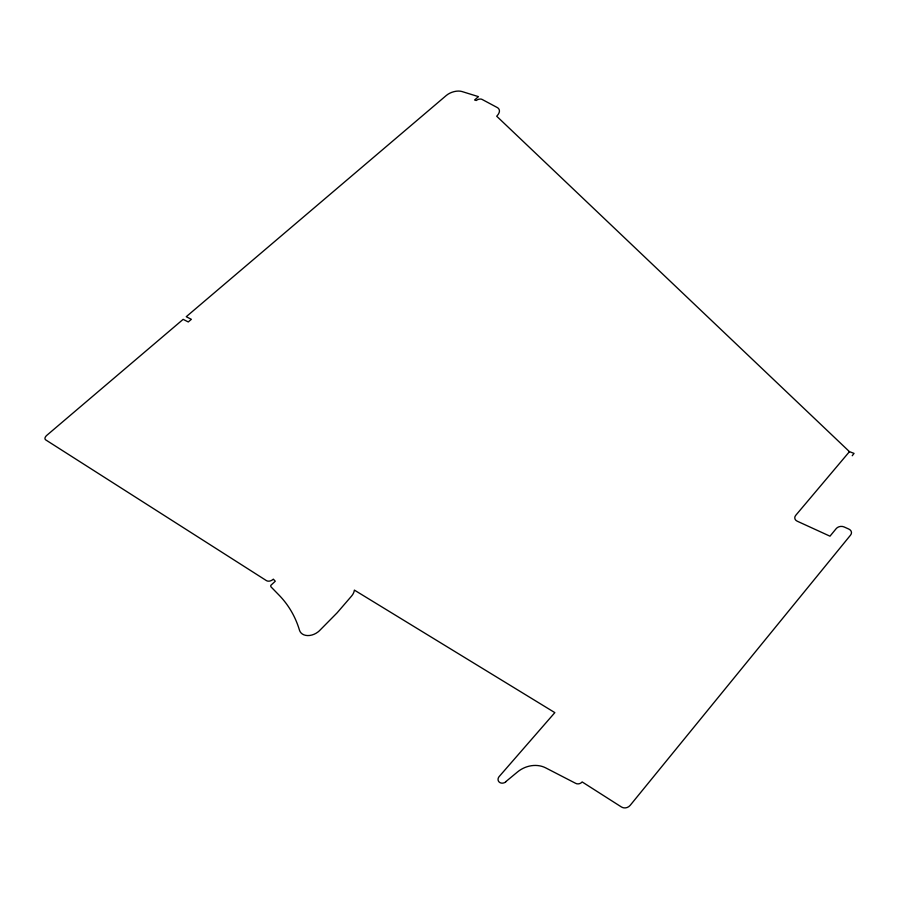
<?xml version="1.0" encoding="UTF-8"?>
<svg xmlns="http://www.w3.org/2000/svg" width="899" height="899" viewBox="0 0 899 899"><rect width="100%" height="100%" fill="white"/><g stroke="black" fill="none" stroke-linecap="round" stroke-linejoin="round"><path stroke-width="1.35" d="M852.23 455.748L854.05 453.399L849.454 451.658L496.697 116.218L497.495 115.33A33.566 18.474 -18.3 0 0 498.597 113.746A11.822 6.54 -18 0 0 497.675 107.756L481.988 99.373A3.888 2.124 -18.1 0 0 476.245 100.508L474.582 99.991L478.459 96.642L462.007 91.541A11.563 6.271 -18.6 0 0 446.32 95.463L186.239 316.718L191.375 319.314L188.273 321.954L183.149 319.347L46.692 435.431A4.607 2.708 -30.4 0 0 45.737 439.903L266.441 580.63A5.225 3.641 -30.1 0 0 273.341 579.158L275.274 581.237L270.835 585.339A3.158 2.214 -30.2 0 0 271.172 587.047L278.948 595.026A172.305 119.679 -36.2 0 1 299.457 630.143A13.002 9.417 -30.5 0 0 318.021 631.941A14.508 10.518 -30.5 0 0 319.662 630.491L337.114 612.826L351.487 596.161A12.766 9.226 -28.7 0 0 354.375 590.104L554.84 712.626L499.237 776.489A4.843 4.034 -29.6 0 0 498.068 779.062A5.012 4.18 -29.6 0 0 500.541 782.872A5.012 4.18 -29.6 0 0 505.732 781.916M849.465 451.646L795.727 515.352A5.596 4.237 -8.4 0 0 797.199 521.184L829.979 536.186L836.227 528.59A5.72 4.349 -6.4 0 1 844.105 526.949L848.881 529.106A5.731 4.371 -6.2 0 1 850.578 535.085L630.132 805.403A6.214 5.428 -22.4 0 1 621.524 807.032L582.159 781.928A4.888 4.169 -25.1 0 1 575.439 783.22L545.637 767.847A24.385 20.61 -28.4 0 0 517.509 771.96L505.62 781.804"/></g></svg>
